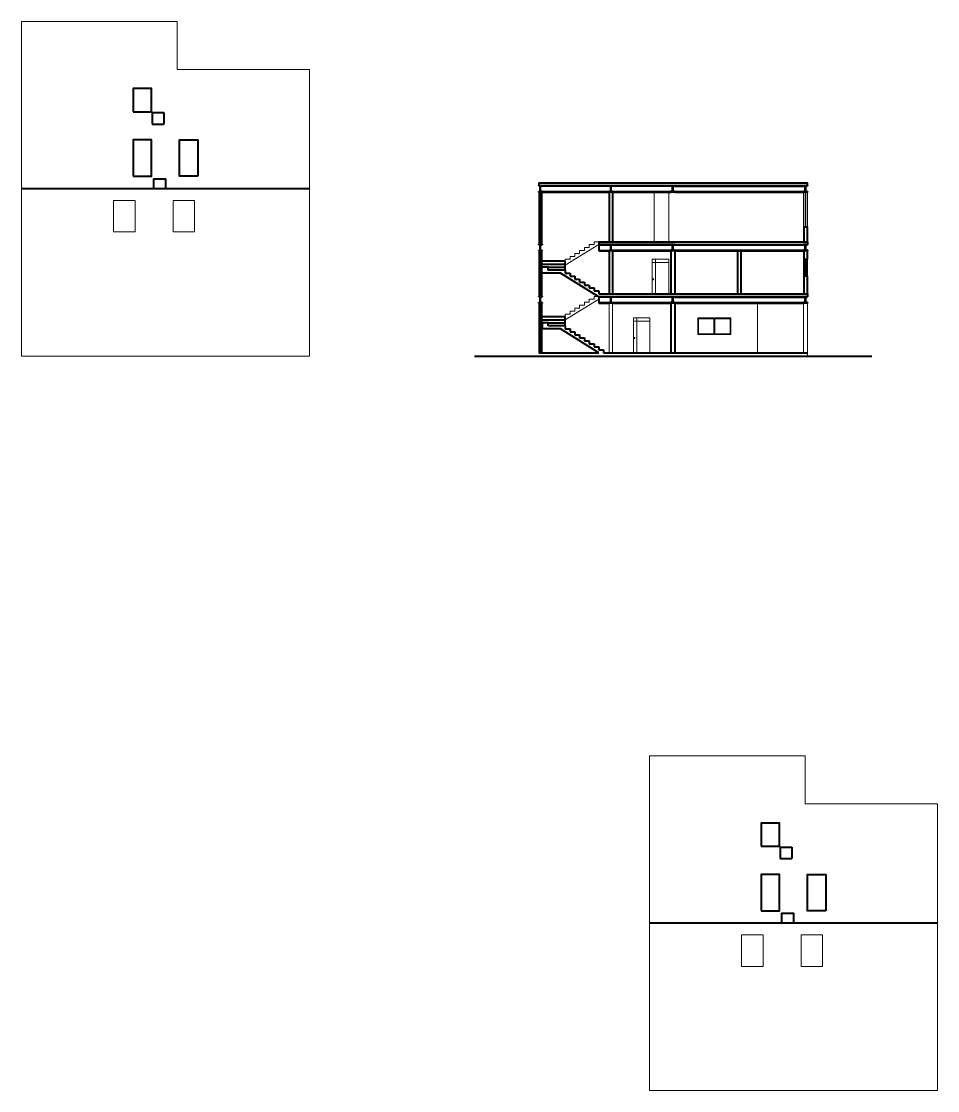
# Model space of a CAD drawing. Header units: millimetres. Extents: x 1962 to 2139, y 841 to 906.
# Drawn here: x 1961.7 to 2017, y 841.5 to 906 of the extents above; entities that cross this region are included whole.
import ezdxf

# ---------------------------------------------------------------- set-up
doc = ezdxf.new("R2010")
doc.units = ezdxf.units.MM
for name, color, linetype, lineweight in [('01_Gruesa', 7, 'Continuous', 40), ('03_Fina', 7, 'Continuous', 9), ('F_Elementos que cortan', 1, 'Continuous', 40), ('F_Elementos que no cortan', 90, 'Continuous', 9), ('F_Gradas que cortan', 6, 'Continuous', 40), ('F_Linea de corte', 4, 'Continuous', 40), ('F_Vigas que cortan', 5, 'Continuous', 40)]:
    doc.layers.add(name, color=color, linetype=linetype, lineweight=lineweight)

# ---------------------------------------------------------------- blocks, each defined once
blk = doc.blocks.new('Viga I')
at = {"layer": 'F_Vigas que cortan'}
for p, q in [((1610.669, 1550.8), (1610.669, 1550.83)), ((1610.669, 1550.83), (1610.869, 1550.83)), ((1610.669, 1550.8), (1610.744, 1550.8)), ((1610.754, 1550.47), (1610.754, 1550.79)), ((1610.784, 1550.47), (1610.784, 1550.79)), ((1610.794, 1550.8), (1610.869, 1550.8)), ((1610.869, 1550.83), (1610.869, 1550.8)), ((1610.744, 1550.46), (1610.669, 1550.46)), ((1610.669, 1550.43), (1610.669, 1550.46)), ((1610.869, 1550.43), (1610.669, 1550.43)), ((1610.869, 1550.46), (1610.794, 1550.46)), ((1610.869, 1550.46), (1610.869, 1550.43))]:
    blk.add_line(p, q, dxfattribs=at)
for centre, start, end in [((1610.744, 1550.79), 0, 90), ((1610.794, 1550.79), 90, 180), ((1610.744, 1550.47), 270, 0), ((1610.794, 1550.47), 180, 270)]:
    blk.add_arc(centre, 0.01, start, end, dxfattribs=at)
blk = doc.blocks.new('viga principal')
at = {"layer": 'F_Vigas que cortan'}
for p, q in [((1620.36, 1557.491), (1620.36, 1557.521)), ((1620.36, 1557.521), (1620.61, 1557.521)), ((1620.36, 1557.491), (1620.453, 1557.491)), ((1620.453, 1557.158), (1620.36, 1557.158)), ((1620.36, 1557.121), (1620.36, 1557.158)), ((1620.61, 1557.121), (1620.36, 1557.121)), ((1620.466, 1557.171), (1620.466, 1557.478)), ((1620.503, 1557.171), (1620.503, 1557.478)), ((1620.516, 1557.491), (1620.61, 1557.491)), ((1620.61, 1557.158), (1620.516, 1557.158)), ((1620.61, 1557.521), (1620.61, 1557.491)), ((1620.61, 1557.158), (1620.61, 1557.121))]:
    blk.add_line(p, q, dxfattribs=at)
for centre, start, end in [((1620.453, 1557.478), 0, 90), ((1620.453, 1557.171), 270, 0), ((1620.516, 1557.478), 90, 180), ((1620.516, 1557.171), 180, 270)]:
    blk.add_arc(centre, 0.0125, start, end, dxfattribs=at)

msp = doc.modelspace()

# ---------------------------------------------------------------- linework, layer by layer
at = {"layer": '01_Gruesa'}
for p, q in [((1969.63, 900.522), (1970.33, 900.522)), ((1969.63, 900.522), (1969.63, 899.822)), ((1970.33, 900.522), (1970.33, 899.822)), ((1969.63, 899.822), (1970.33, 899.822)), ((1969.73, 895.922), (1961.73, 895.922)), ((1979.13, 895.922), (1970.43, 895.922)), ((2007.538, 856.195), (2008.238, 856.195)), ((2007.538, 856.195), (2007.538, 855.495)), ((2008.238, 856.195), (2008.238, 855.495)), ((2007.538, 855.495), (2008.238, 855.495)), ((2007.638, 851.595), (1999.638, 851.595)), ((2017.038, 851.595), (2008.338, 851.595))]:
    msp.add_line(p, q, dxfattribs=at)
for points in [[(1968.48, 900.572), (1969.58, 900.572), (1969.58, 901.972), (1968.48, 901.972)], [(1968.48, 896.672), (1969.58, 896.672), (1969.58, 898.872), (1968.48, 898.872)], [(1972.38, 896.672), (1971.28, 896.672), (1971.28, 898.872), (1972.38, 898.872)], [(1970.43, 895.922), (1969.73, 895.922), (1969.73, 896.522), (1970.43, 896.522)], [(2006.388, 856.245), (2007.488, 856.245), (2007.488, 857.645), (2006.388, 857.645)], [(2006.388, 852.345), (2007.488, 852.345), (2007.488, 854.545), (2006.388, 854.545)], [(2010.288, 852.345), (2009.188, 852.345), (2009.188, 854.545), (2010.288, 854.545)], [(2008.338, 851.595), (2007.638, 851.595), (2007.638, 852.195), (2008.338, 852.195)]]:
    msp.add_lwpolyline(points, close=True, dxfattribs=at)
at = {"layer": '03_Fina', "color": 252, "lineweight": 9, "true_color": 0x939598}
for p, q in [((1961.73, 906.022), (1961.73, 885.822)), ((1961.73, 906.022), (1971.13, 906.022)), ((1971.13, 903.122), (1971.13, 906.022)), ((1971.13, 903.122), (1979.13, 903.122)), ((1979.13, 903.122), (1979.13, 885.822)), ((1961.73, 885.822), (1979.13, 885.822)), ((1999.638, 861.695), (1999.638, 841.495)), ((1999.638, 861.695), (2009.038, 861.695)), ((2009.038, 858.795), (2009.038, 861.695)), ((2009.038, 858.795), (2017.038, 858.795)), ((2017.038, 858.795), (2017.038, 841.495)), ((1999.638, 841.495), (2017.038, 841.495))]:
    msp.add_line(p, q, dxfattribs=at)
at = {"layer": '03_Fina', "color": 143, "true_color": 0x7aafdf}
for p, q in [((1992.983, 895.722), (1992.983, 892.572)), ((1993.083, 895.702), (1992.983, 895.702)), ((1993.013, 895.702), (1993.013, 892.592)), ((1993.053, 895.702), (1993.053, 892.592)), ((1993.083, 895.722), (1993.083, 892.572)), ((1993.083, 892.592), (1992.983, 892.592)), ((1992.983, 892.172), (1992.983, 889.422)), ((1993.083, 892.152), (1992.983, 892.152)), ((1993.013, 892.152), (1993.013, 889.442)), ((1993.053, 892.152), (1993.053, 889.442)), ((1993.083, 892.172), (1993.083, 889.422)), ((2009.008, 891.672), (2009.008, 890.672)), ((2009.108, 891.652), (2009.008, 891.652)), ((2009.038, 891.652), (2009.038, 890.692)), ((2009.078, 891.652), (2009.078, 890.692)), ((2009.108, 891.672), (2009.108, 890.672)), ((2009.108, 890.692), (2009.008, 890.692)), ((1993.083, 889.442), (1992.983, 889.442)), ((1992.983, 889.022), (1992.983, 886.022)), ((1993.083, 889.002), (1992.983, 889.002)), ((1993.013, 889.002), (1993.013, 886.042)), ((1993.053, 889.002), (1993.053, 886.042)), ((1993.083, 889.022), (1993.083, 886.022)), ((1993.083, 886.042), (1992.983, 886.042))]:
    msp.add_line(p, q, dxfattribs=at)
at = {"layer": '03_Fina'}
for p, q in [((1997.218, 896.122), (1997.218, 896.092)), ((1997.418, 896.122), (1997.418, 896.092)), ((1992.958, 892.572), (1993.158, 892.572)), ((1992.958, 892.172), (1993.158, 892.172)), ((1999.808, 891.672), (2000.808, 891.672)), ((1999.808, 891.672), (1999.808, 889.572)), ((1999.808, 891.472), (2000.808, 891.472)), ((2000.008, 891.672), (2000.008, 889.572)), ((2000.808, 891.672), (2000.808, 889.572)), ((1997.218, 889.422), (1997.218, 889.392)), ((1997.418, 889.422), (1997.418, 889.392)), ((1998.675, 888.122), (1999.675, 888.122)), ((1998.675, 888.122), (1998.675, 886.022)), ((1998.675, 887.922), (1999.675, 887.922)), ((1998.875, 888.122), (1998.875, 886.022)), ((1999.675, 888.122), (1999.675, 886.022)), ((2002.558, 888.122), (2004.558, 888.122)), ((2002.558, 888.122), (2002.558, 887.122)), ((2002.608, 888.072), (2003.533, 888.072)), ((2002.608, 888.072), (2002.608, 887.172)), ((2003.533, 888.072), (2003.533, 887.172)), ((2003.583, 888.072), (2004.508, 888.072)), ((2003.583, 888.072), (2003.583, 887.172)), ((2004.508, 888.072), (2004.508, 887.172)), ((2004.558, 888.122), (2004.558, 887.122)), ((2002.558, 887.122), (2004.558, 887.122)), ((2002.608, 887.172), (2003.533, 887.172)), ((2003.583, 887.172), (2004.508, 887.172))]:
    msp.add_line(p, q, dxfattribs=at)
at = {"layer": '03_Fina', "color": 252, "lineweight": 9, "true_color": 0x939598}
for points in [[(1967.29, 893.322), (1968.59, 893.322), (1968.59, 895.222), (1967.29, 895.222)], [(1972.19, 893.322), (1970.89, 893.322), (1970.89, 895.222), (1972.19, 895.222)], [(2005.198, 848.995), (2006.498, 848.995), (2006.498, 850.895), (2005.198, 850.895)], [(2010.098, 848.995), (2008.798, 848.995), (2008.798, 850.895), (2010.098, 850.895)]]:
    msp.add_lwpolyline(points, close=True, dxfattribs=at)
at = {"layer": '03_Fina'}
for centre in [(1999.868, 890.458), (1998.735, 886.908)]:
    msp.add_circle(centre, 0.0329, dxfattribs=at)
at = {"layer": 'F_Elementos que cortan'}
for p, q in [((1992.958, 896.272), (2009.183, 896.272)), ((1992.958, 896.272), (1992.958, 896.122)), ((1993.158, 896.122), (1997.218, 896.122)), ((1993.158, 896.092), (1997.218, 896.092)), ((1993.158, 895.752), (1997.218, 895.752)), ((1993.158, 895.722), (1997.218, 895.722)), ((1997.218, 895.722), (1997.218, 892.722)), ((1997.218, 895.722), (1997.218, 892.722)), ((1997.418, 896.122), (2000.933, 896.122)), ((1997.418, 896.092), (2000.933, 896.092)), ((1997.418, 895.752), (2000.933, 895.752)), ((1997.418, 895.722), (1997.418, 892.722)), ((1997.418, 895.722), (1997.418, 892.722)), ((1997.418, 895.722), (2000.933, 895.722)), ((2001.183, 896.114), (2008.933, 896.114)), ((2001.183, 896.084), (2008.933, 896.084)), ((2001.183, 895.759), (2008.933, 895.759)), ((2001.183, 895.722), (2008.933, 895.722)), ((2009.183, 896.122), (2009.183, 896.272)), ((2008.958, 893.622), (2008.958, 892.722)), ((2008.958, 893.622), (2009.158, 893.622)), ((2009.158, 893.622), (2009.158, 892.722)), ((1996.588, 892.722), (2009.183, 892.722)), ((1996.588, 892.722), (1996.588, 892.172)), ((1996.588, 892.572), (1997.218, 892.572)), ((1996.588, 892.542), (1997.218, 892.542)), ((1997.418, 892.572), (2000.933, 892.572)), ((1997.418, 892.542), (2000.933, 892.542)), ((2001.183, 892.564), (2008.933, 892.564)), ((2001.183, 892.534), (2008.933, 892.534)), ((2009.183, 892.722), (2009.183, 892.572)), ((1996.588, 892.202), (1997.218, 892.202)), ((1996.588, 892.172), (1997.218, 892.172)), ((1997.218, 892.172), (1997.218, 889.572)), ((1997.218, 892.172), (1997.218, 889.572)), ((1997.418, 892.209), (2000.933, 892.209)), ((1997.418, 892.172), (1997.418, 889.572)), ((1997.418, 892.172), (1997.418, 889.572)), ((1997.418, 892.172), (2000.933, 892.172)), ((2000.933, 892.209), (2000.933, 889.572)), ((2001.183, 892.209), (2001.183, 889.572)), ((2001.183, 892.209), (2008.933, 892.209)), ((2001.183, 892.172), (2008.933, 892.172)), ((2004.958, 892.172), (2004.958, 889.572)), ((2005.158, 892.172), (2005.158, 889.572)), ((2008.958, 892.172), (2008.958, 891.672)), ((2009.158, 892.172), (2009.158, 891.672)), ((2008.958, 891.672), (2009.158, 891.672)), ((2008.958, 890.672), (2008.958, 889.572)), ((2008.958, 890.672), (2009.158, 890.672)), ((2009.158, 890.672), (2009.158, 889.572)), ((1996.588, 889.572), (1997.418, 889.572)), ((1996.588, 889.422), (1997.218, 889.422)), ((1996.588, 889.422), (1996.588, 889.022)), ((1996.588, 889.392), (1997.218, 889.392)), ((1997.418, 889.572), (2009.183, 889.572)), ((1997.418, 889.422), (2000.933, 889.422)), ((1997.418, 889.392), (2000.933, 889.392)), ((2001.183, 889.414), (2008.933, 889.414)), ((2001.183, 889.384), (2008.933, 889.384)), ((2009.183, 889.572), (2009.183, 889.422)), ((1996.588, 889.052), (1997.218, 889.052)), ((1996.588, 889.022), (1997.218, 889.022)), ((1997.418, 889.059), (2000.933, 889.059)), ((1997.418, 889.022), (2000.933, 889.022)), ((2000.933, 889.022), (2000.933, 886.022)), ((2001.183, 889.059), (2008.933, 889.059)), ((2001.183, 889.022), (2001.183, 886.022)), ((2001.183, 889.022), (2008.933, 889.022)), ((1992.958, 886.022), (1996.588, 886.022)), ((1996.878, 886.022), (2009.183, 886.022)), ((1992.958, 885.822), (2009.183, 885.822))]:
    msp.add_line(p, q, dxfattribs=at)
at = {"layer": 'F_Elementos que no cortan'}
for p, q in [((1992.958, 892.572), (1992.958, 895.722)), ((1993.108, 895.722), (1993.108, 892.572)), ((1993.158, 895.722), (1993.158, 892.572)), ((1999.918, 895.722), (1999.918, 892.722)), ((2000.818, 895.722), (2000.818, 892.722)), ((2008.933, 895.722), (2008.933, 892.722)), ((2009.183, 895.722), (2009.183, 892.722)), ((1994.558, 891.302), (1996.588, 892.562)), ((1996.008, 892.382), (1996.008, 892.562)), ((1996.008, 892.562), (1996.298, 892.562)), ((1996.298, 892.562), (1996.298, 892.722)), ((1996.298, 892.722), (1996.588, 892.722)), ((1992.958, 889.422), (1992.958, 892.172)), ((1993.108, 892.172), (1993.108, 889.422)), ((1993.158, 892.172), (1993.158, 889.422)), ((1994.848, 891.662), (1994.848, 891.842)), ((1994.848, 891.842), (1995.138, 891.842)), ((1995.138, 891.842), (1995.138, 892.022)), ((1995.138, 892.022), (1995.428, 892.022)), ((1995.428, 892.022), (1995.428, 892.202)), ((1995.428, 892.202), (1995.718, 892.202)), ((1995.718, 892.202), (1995.718, 892.382)), ((1995.718, 892.382), (1996.008, 892.382)), ((2008.933, 892.172), (2008.933, 889.572)), ((2009.183, 892.172), (2009.183, 889.572)), ((1994.558, 891.552), (1994.558, 891.662)), ((1994.558, 891.662), (1994.848, 891.662)), ((2008.958, 890.672), (2008.958, 891.672)), ((2009.158, 891.672), (2009.158, 890.672)), ((1994.558, 888.002), (1996.588, 889.262)), ((1996.008, 889.082), (1996.008, 889.262)), ((1996.008, 889.262), (1996.298, 889.262)), ((1996.298, 889.262), (1996.298, 889.422)), ((1996.298, 889.422), (1996.588, 889.422)), ((1992.958, 886.022), (1992.958, 889.022)), ((1993.108, 889.022), (1993.108, 886.022)), ((1993.158, 889.022), (1993.158, 886.022)), ((1994.848, 888.362), (1994.848, 888.542)), ((1994.848, 888.542), (1995.138, 888.542)), ((1995.138, 888.542), (1995.138, 888.722)), ((1995.138, 888.722), (1995.428, 888.722)), ((1995.428, 888.722), (1995.428, 888.902)), ((1995.428, 888.902), (1995.718, 888.902)), ((1995.718, 888.902), (1995.718, 889.082)), ((1995.718, 889.082), (1996.008, 889.082)), ((1997.218, 889.052), (1997.218, 886.022)), ((1997.218, 889.052), (1997.218, 886.022)), ((1997.418, 889.052), (1997.418, 886.022)), ((1997.418, 889.052), (1997.418, 886.022)), ((2006.158, 889.022), (2006.158, 886.022)), ((2006.158, 889.022), (2006.158, 886.022)), ((2008.933, 889.022), (2008.933, 886.022)), ((2009.183, 889.022), (2009.183, 885.822)), ((1994.558, 888.182), (1994.558, 888.362)), ((1994.558, 888.362), (1994.848, 888.362))]:
    msp.add_line(p, q, dxfattribs=at)
msp.add_lwpolyline([(2009.038, 893.622), (2009.078, 893.622), (2009.078, 895.721), (2009.038, 895.721)], close=True, dxfattribs=at)
at = {"layer": 'F_Gradas que cortan'}
for p, q in [((1994.558, 891.552), (1993.158, 891.552)), ((1993.158, 891.372), (1994.558, 891.372)), ((1993.536, 891.192), (1993.158, 891.192)), ((1993.536, 891.012), (1993.536, 891.192)), ((1993.536, 891.192), (1994.558, 891.192)), ((1994.558, 891.012), (1994.558, 891.552)), ((1994.268, 890.832), (1993.158, 890.832)), ((1994.558, 891.012), (1993.536, 891.012)), ((1996.539, 889.422), (1994.268, 890.832)), ((1994.558, 891.012), (1994.558, 890.832)), ((1994.558, 890.832), (1994.848, 890.832)), ((1994.848, 890.832), (1994.848, 890.652)), ((1994.848, 890.652), (1995.138, 890.652)), ((1995.138, 890.652), (1995.138, 890.472)), ((1995.138, 890.472), (1995.428, 890.472)), ((1995.428, 890.472), (1995.428, 890.292)), ((1995.428, 890.292), (1995.718, 890.292)), ((1995.718, 890.292), (1995.718, 890.112)), ((1995.718, 890.112), (1996.008, 890.112)), ((1996.008, 890.112), (1996.008, 889.932)), ((1996.008, 889.932), (1996.298, 889.932)), ((1996.298, 889.932), (1996.298, 889.752)), ((1996.298, 889.752), (1996.588, 889.752)), ((1996.588, 889.752), (1996.588, 889.572)), ((1994.558, 888.182), (1993.158, 888.182)), ((1993.158, 888.002), (1994.558, 888.002)), ((1994.558, 887.642), (1994.558, 888.182)), ((1993.536, 887.822), (1993.158, 887.822)), ((1993.158, 887.822), (1993.158, 887.462)), ((1994.268, 887.462), (1993.158, 887.462)), ((1993.536, 887.642), (1993.536, 887.822)), ((1993.536, 887.822), (1994.558, 887.822)), ((1994.558, 887.642), (1993.536, 887.642)), ((1996.588, 886.022), (1994.268, 887.462)), ((1994.558, 887.642), (1994.558, 887.462)), ((1994.558, 887.462), (1994.848, 887.462)), ((1994.848, 887.462), (1994.848, 887.282)), ((1994.848, 887.282), (1995.138, 887.282)), ((1995.138, 887.282), (1995.138, 887.102)), ((1995.138, 887.102), (1995.428, 887.102)), ((1995.428, 887.102), (1995.428, 886.922)), ((1995.428, 886.922), (1995.718, 886.922)), ((1995.718, 886.922), (1995.718, 886.742)), ((1995.718, 886.742), (1996.008, 886.742)), ((1996.008, 886.742), (1996.008, 886.562)), ((1996.008, 886.562), (1996.298, 886.562)), ((1996.298, 886.562), (1996.298, 886.382)), ((1996.298, 886.382), (1996.588, 886.382)), ((1996.588, 886.382), (1996.588, 886.202)), ((1996.588, 886.202), (1996.878, 886.202)), ((1996.878, 886.202), (1996.878, 886.022))]:
    msp.add_line(p, q, dxfattribs=at)
at = {"layer": 'F_Linea de corte'}
for p, q in [((1997.218, 889.422), (1997.218, 889.392)), ((1997.418, 889.422), (1997.418, 889.392)), ((1989.076, 885.822), (1992.958, 885.822)), ((2009.183, 885.822), (2013.064, 885.822))]:
    msp.add_line(p, q, dxfattribs=at)

# ---------------------------------------------------------------- block references
at = {"layer": 'F_Vigas que cortan'}
for name, p in [('Viga I', (382.288, -654.708)), ('Viga I', (386.548, -654.708)), ('viga principal', (380.573, -661.399)), ('viga principal', (388.573, -661.399)), ('Viga I', (382.288, -658.258)), ('Viga I', (386.548, -658.258)), ('viga principal', (380.573, -664.949)), ('viga principal', (388.573, -664.949)), ('Viga I', (382.288, -661.408)), ('Viga I', (386.548, -661.408)), ('viga principal', (380.573, -668.099)), ('viga principal', (388.573, -668.099))]:
    msp.add_blockref(name, p, dxfattribs=at)

doc.saveas('drawing.dxf')
